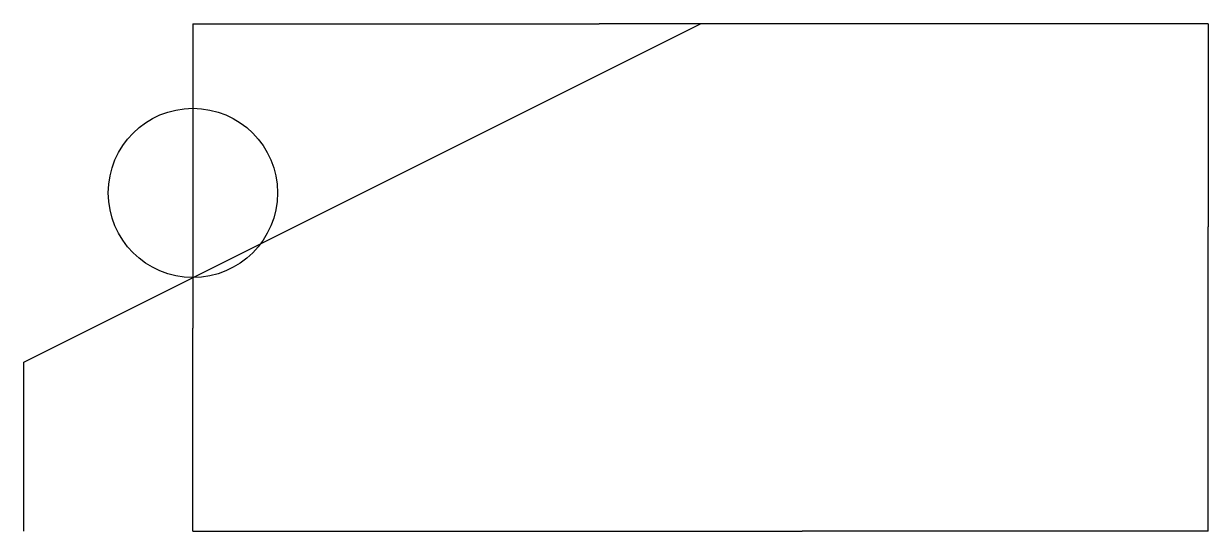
# Model space of a CAD drawing. Header units: millimetres. Extents: x 0 to 70, y 0 to 30.
import ezdxf

# ---------------------------------------------------------------- set-up
doc = ezdxf.new("R2010")
doc.units = ezdxf.units.MM
doc.layers.add('Annotations', color=7, linetype='CONTINUOUS', true_color=0x71808a)
doc.layers.add('Process', color=7, linetype='CONTINUOUS', true_color=0x147c77)

msp = doc.modelspace()

# ---------------------------------------------------------------- linework, layer by layer
at = {"layer": 'Annotations', "color": 7, "true_color": 0xd88730}
for p, q in [((10, 30, 35), (34, 30, 35)), ((10, 30, 35), (10, 12, 35)), ((70, 30, 35), (34, 30, 35)), ((70, 30, 35), (70, 18, 35)), ((70, 0, 35), (70, 18, 35)), ((10, 0, 35), (10, 12, 35)), ((10, 0, 35), (46, 0, 35)), ((70, 0, 35), (46, 0, 35))]:
    msp.add_line(p, q, dxfattribs=at)
at = {"layer": 'Annotations'}
msp.add_polyline3d([(0, 0, 0), (0, 10, 30), (40, 30, 60)], dxfattribs=at)
at = {"layer": 'Process'}
msp.add_circle((10, 20), 5, dxfattribs=at)

doc.saveas('drawing.dxf')
